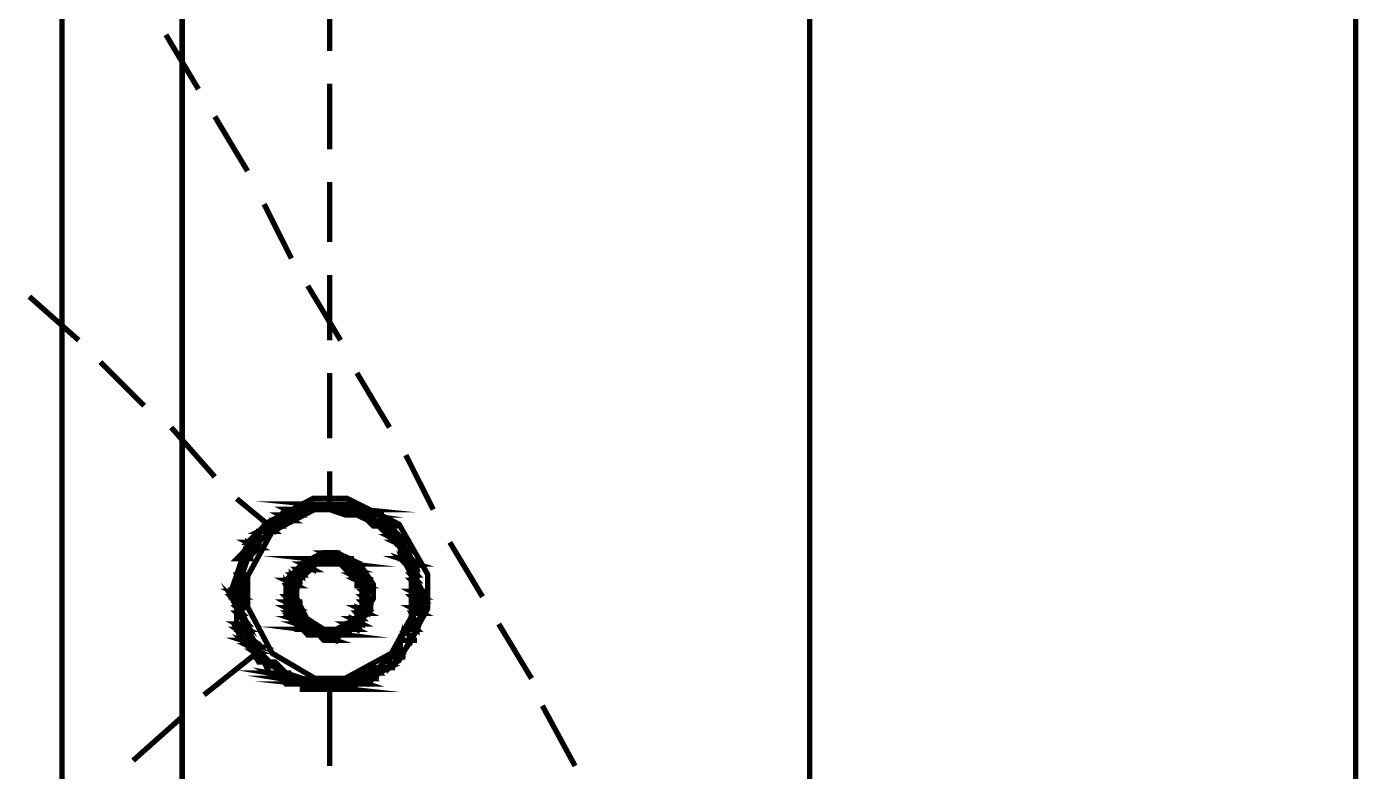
# Model space of a CAD drawing. Extents: x 0 to 210, y 0 to 297.
# Drawn here: x 147.23 to 157.58, y 240.76 to 246.55 of the extents above; entities that cross this region are included whole.
import ezdxf

# ---------------------------------------------------------------- set-up
doc = ezdxf.new("R2010")
doc.units = 0
doc.header["$MEASUREMENT"] = 0
doc.layers.add('C00-00-00-BLACK', color=7, linetype='Continuous')

msp = doc.modelspace()

# ---------------------------------------------------------------- linework, layer by layer
at = {"layer": 'C00-00-00-BLACK', "const_width": 0.0423}
for points in [[(157.557, 197.017), (157.557, 264.626)], [(153.315, 201.213), (153.315, 260.387)], [(147.505, 231.648), (147.505, 251.699)], [(148.439, 232.621), (148.439, 250.722)], [(149.585, 246.356), (149.585, 246.61)], [(148.313, 246.483), (148.566, 246.06)], [(149.585, 245.594), (149.585, 246.102)], [(148.693, 245.848), (148.947, 245.424)], [(149.585, 244.872), (149.585, 245.34)], [(149.076, 245.168), (149.288, 244.745)], [(149.585, 244.11), (149.585, 244.618)], [(149.415, 244.533), (149.67, 244.11)], [(147.252, 244.449), (147.635, 244.11)], [(147.804, 243.94), (148.143, 243.601)], [(149.585, 243.348), (149.585, 243.856)], [(149.797, 243.856), (150.05, 243.433)], [(148.354, 243.433), (148.693, 243.049)], [(150.177, 243.218), (150.39, 242.795)], [(149.585, 242.838), (149.585, 243.091)], [(148.863, 242.879), (149.119, 242.668)], [(150.519, 242.54), (150.773, 242.117)], [(150.899, 241.906), (151.154, 241.482)], [(148.609, 241.355), (149.035, 241.694)], [(149.585, 240.803), (149.585, 241.398)], [(148.058, 240.845), (148.439, 241.184)], [(151.238, 241.271), (151.492, 240.803)]]:
    msp.add_lwpolyline(points, dxfattribs=at)
for points in [[(150.347, 242.16), (150.347, 242.291), (150.124, 242.681), (149.718, 242.882), (149.585, 242.882), (149.458, 242.882), (149.08, 242.681), (148.863, 242.291), (148.863, 242.16), (148.863, 242.026), (149.08, 241.621), (149.458, 241.398), (149.585, 241.398), (149.718, 241.398), (150.124, 241.621), (150.347, 242.026), (150.347, 242.16)], [(149.711, 242.838), (149.415, 242.838), (149.838, 242.795), (149.711, 242.838)], [(149.415, 242.838), (149.838, 242.795), (149.331, 242.795), (149.415, 242.838)], [(149.458, 242.838), (149.711, 242.838), (149.415, 242.838), (149.458, 242.838)], [(149.542, 242.838), (149.67, 242.838), (149.458, 242.838), (149.542, 242.838)], [(149.67, 242.838), (149.458, 242.838), (149.711, 242.838), (149.67, 242.838)], [(150.263, 242.16), (150.263, 242.276), (150.066, 242.623), (149.704, 242.798), (149.585, 242.798), (149.473, 242.798), (149.138, 242.623), (148.947, 242.276), (148.947, 242.16), (148.947, 242.04), (149.138, 241.679), (149.473, 241.482), (149.585, 241.482), (149.704, 241.482), (150.066, 241.679), (150.263, 242.04), (150.263, 242.16)], [(149.204, 242.752), (149.288, 242.71), (149.162, 242.71), (149.204, 242.752)], [(149.331, 242.752), (149.204, 242.752), (149.288, 242.71), (149.331, 242.752)], [(149.246, 242.795), (149.331, 242.752), (149.204, 242.752), (149.246, 242.795)], [(149.458, 242.795), (149.246, 242.795), (149.331, 242.752), (149.458, 242.795)], [(149.288, 242.795), (149.458, 242.795), (149.246, 242.795), (149.288, 242.795)], [(149.838, 242.795), (149.331, 242.795), (149.288, 242.795), (149.838, 242.795)], [(149.838, 242.795), (149.881, 242.795), (149.288, 242.795), (149.838, 242.795)], [(149.838, 242.795), (149.288, 242.795), (149.838, 242.795)], [(149.585, 242.795), (149.288, 242.795), (149.458, 242.795), (149.585, 242.795)], [(149.838, 242.795), (149.585, 242.795), (149.881, 242.752), (149.838, 242.795)], [(149.331, 242.795), (149.838, 242.795), (149.881, 242.795), (149.331, 242.795)], [(149.585, 242.795), (149.881, 242.752), (149.711, 242.752), (149.585, 242.795)], [(149.881, 242.752), (149.711, 242.752), (149.967, 242.752), (149.881, 242.752)], [(149.711, 242.752), (149.967, 242.752), (149.797, 242.752), (149.711, 242.752)], [(149.967, 242.752), (149.838, 242.752), (150.05, 242.668), (149.967, 242.752)], [(149.838, 242.752), (150.05, 242.668), (149.924, 242.668), (149.838, 242.752)], [(149.967, 242.752), (149.797, 242.752), (149.838, 242.752), (149.967, 242.752)], [(149.797, 242.752), (149.967, 242.752), (150.008, 242.752), (149.797, 242.752)], [(149.035, 242.626), (149.035, 242.54), (148.949, 242.54), (149.035, 242.626)], [(149.119, 242.668), (149.162, 242.626), (149.035, 242.626), (149.119, 242.668)], [(149.119, 242.626), (149.162, 242.626), (149.035, 242.626), (149.119, 242.626)], [(149.119, 242.626), (149.035, 242.626), (149.162, 242.626), (149.119, 242.626)], [(149.119, 242.626), (149.035, 242.626), (149.035, 242.54), (149.119, 242.626)], [(149.162, 242.71), (149.204, 242.668), (149.119, 242.668), (149.162, 242.71)], [(149.204, 242.668), (149.119, 242.668), (149.162, 242.626), (149.204, 242.668)], [(149.288, 242.71), (149.162, 242.71), (149.204, 242.668), (149.288, 242.71)], [(149.967, 242.668), (150.134, 242.583), (150.05, 242.583), (149.967, 242.668)], [(150.05, 242.668), (149.967, 242.668), (150.134, 242.583), (150.05, 242.668)], [(150.05, 242.668), (149.924, 242.668), (149.967, 242.668), (150.05, 242.668)], [(149.924, 242.668), (150.05, 242.668), (150.093, 242.668), (149.924, 242.668)], [(150.05, 242.583), (150.134, 242.54), (150.093, 242.54), (150.05, 242.583)], [(148.949, 242.499), (148.949, 242.413), (148.865, 242.413), (148.949, 242.499)], [(148.905, 242.413), (148.905, 242.287), (148.863, 242.287), (148.905, 242.413)], [(149.035, 242.54), (148.949, 242.54), (149.035, 242.499), (149.035, 242.54)], [(148.949, 242.54), (149.035, 242.499), (148.949, 242.499), (148.949, 242.54)], [(150.134, 242.583), (150.05, 242.583), (150.134, 242.54), (150.134, 242.583)], [(150.093, 242.54), (150.177, 242.499), (150.134, 242.499), (150.093, 242.54)], [(150.134, 242.54), (150.093, 242.54), (150.177, 242.499), (150.134, 242.54)], [(150.134, 242.499), (150.22, 242.413), (150.134, 242.413), (150.134, 242.499)], [(149.035, 242.499), (148.949, 242.499), (148.949, 242.413), (149.035, 242.499)], [(149.924, 242.16), (149.924, 242.214), (149.818, 242.374), (149.643, 242.459), (149.585, 242.459), (149.531, 242.459), (149.372, 242.374), (149.288, 242.214), (149.288, 242.16), (149.288, 242.102), (149.372, 241.927), (149.531, 241.821), (149.585, 241.821), (149.643, 241.821), (149.818, 241.927), (149.924, 242.102), (149.924, 242.16)], [(149.542, 242.456), (149.628, 242.413), (149.501, 242.413), (149.542, 242.456)], [(149.628, 242.456), (149.542, 242.456), (149.628, 242.413), (149.628, 242.456)], [(149.542, 242.456), (149.628, 242.456), (149.67, 242.456), (149.542, 242.456)], [(150.134, 242.413), (150.263, 242.372), (150.177, 242.372), (150.134, 242.413)], [(150.177, 242.499), (150.134, 242.499), (150.22, 242.413), (150.177, 242.499)], [(150.177, 242.372), (150.263, 242.287), (150.22, 242.287), (150.177, 242.372)], [(148.863, 242.287), (148.905, 242.16), (148.82, 242.16), (148.863, 242.287)], [(148.949, 242.413), (148.865, 242.413), (148.949, 242.413)], [(148.865, 242.413), (148.949, 242.413), (148.992, 242.413), (148.865, 242.413)], [(148.947, 242.413), (148.905, 242.413), (148.905, 242.287), (148.947, 242.413)], [(149.754, 242.413), (149.415, 242.413), (149.754, 242.372), (149.754, 242.413)], [(149.331, 242.329), (149.374, 242.287), (149.288, 242.287), (149.331, 242.329)], [(149.288, 242.287), (149.331, 242.244), (149.288, 242.244), (149.288, 242.287)], [(149.374, 242.329), (149.331, 242.329), (149.374, 242.287), (149.374, 242.329)], [(149.374, 242.372), (149.458, 242.329), (149.331, 242.329), (149.374, 242.372)], [(149.458, 242.372), (149.374, 242.372), (149.458, 242.329), (149.458, 242.372)], [(149.881, 242.16), (149.881, 242.223), (149.658, 242.413), (149.585, 242.413), (149.52, 242.413), (149.328, 242.223), (149.328, 242.16), (149.328, 242.108), (149.407, 241.949), (149.539, 241.864), (149.585, 241.864), (149.637, 241.864), (149.795, 241.949), (149.881, 242.108), (149.881, 242.16)], [(149.415, 242.329), (149.458, 242.329), (149.331, 242.329), (149.415, 242.329)], [(149.415, 242.329), (149.331, 242.329), (149.458, 242.329), (149.415, 242.329)], [(149.374, 242.329), (149.415, 242.329), (149.331, 242.329), (149.374, 242.329)], [(149.374, 242.329), (149.331, 242.329), (149.415, 242.329), (149.374, 242.329)], [(149.415, 242.413), (149.754, 242.372), (149.374, 242.372), (149.415, 242.413)], [(149.754, 242.372), (149.374, 242.372), (149.754, 242.372)], [(149.374, 242.372), (149.754, 242.372), (149.797, 242.372), (149.374, 242.372)], [(149.542, 242.372), (149.585, 242.372), (149.374, 242.372), (149.542, 242.372)], [(149.542, 242.372), (149.374, 242.372), (149.585, 242.372), (149.542, 242.372)], [(149.458, 242.372), (149.501, 242.372), (149.374, 242.372), (149.458, 242.372)], [(149.458, 242.372), (149.374, 242.372), (149.542, 242.372), (149.458, 242.372)], [(149.458, 242.413), (149.754, 242.413), (149.415, 242.413), (149.458, 242.413)], [(149.501, 242.413), (149.67, 242.413), (149.458, 242.413), (149.501, 242.413)], [(149.711, 242.413), (149.754, 242.413), (149.458, 242.413), (149.711, 242.413)], [(149.711, 242.413), (149.458, 242.413), (149.67, 242.413), (149.711, 242.413)], [(149.711, 242.413), (149.458, 242.413), (149.754, 242.413), (149.711, 242.413)], [(149.628, 242.413), (149.501, 242.413), (149.67, 242.413), (149.628, 242.413)], [(149.797, 242.372), (149.67, 242.372), (149.797, 242.329), (149.797, 242.372)], [(149.754, 242.372), (149.585, 242.372), (149.754, 242.372)], [(149.585, 242.372), (149.754, 242.372), (149.628, 242.372), (149.585, 242.372)], [(149.67, 242.372), (149.797, 242.329), (149.711, 242.329), (149.67, 242.372)], [(149.754, 242.372), (149.628, 242.372), (149.797, 242.372), (149.754, 242.372)], [(149.628, 242.372), (149.797, 242.372), (149.67, 242.372), (149.628, 242.372)], [(149.754, 242.287), (149.838, 242.244), (149.797, 242.244), (149.754, 242.287)], [(149.797, 242.372), (149.67, 242.372), (149.797, 242.372)], [(149.67, 242.372), (149.797, 242.372), (149.838, 242.372), (149.67, 242.372)], [(149.838, 242.329), (149.754, 242.329), (149.838, 242.287), (149.838, 242.329)], [(149.797, 242.329), (149.711, 242.329), (149.838, 242.329), (149.797, 242.329)], [(149.711, 242.329), (149.838, 242.329), (149.754, 242.329), (149.711, 242.329)], [(149.754, 242.329), (149.838, 242.287), (149.754, 242.287), (149.754, 242.329)], [(150.22, 242.413), (150.134, 242.413), (150.263, 242.372), (150.22, 242.413)], [(150.263, 242.372), (150.177, 242.372), (150.263, 242.287), (150.263, 242.372)], [(150.22, 242.287), (150.263, 242.244), (150.22, 242.244), (150.22, 242.287)], [(148.905, 242.287), (148.863, 242.287), (148.905, 242.16), (148.905, 242.287)], [(148.863, 242.287), (148.905, 242.287), (148.947, 242.287), (148.863, 242.287)], [(148.905, 242.287), (148.947, 242.287), (148.863, 242.287), (148.905, 242.287)], [(149.331, 242.244), (149.246, 242.244), (149.331, 242.203), (149.331, 242.244)], [(149.246, 242.203), (149.288, 242.117), (149.246, 242.117), (149.246, 242.203)], [(149.246, 242.244), (149.331, 242.203), (149.246, 242.203), (149.246, 242.244)], [(149.331, 242.244), (149.288, 242.244), (149.246, 242.244), (149.331, 242.244)], [(149.374, 242.287), (149.288, 242.287), (149.331, 242.244), (149.374, 242.287)], [(149.288, 242.287), (149.374, 242.287), (149.415, 242.287), (149.288, 242.287)], [(149.374, 242.287), (149.415, 242.287), (149.288, 242.287), (149.374, 242.287)], [(149.288, 242.244), (149.331, 242.244), (149.374, 242.244), (149.288, 242.244)], [(149.838, 242.287), (149.754, 242.287), (149.838, 242.244), (149.838, 242.287)], [(149.881, 242.244), (149.797, 242.244), (149.881, 242.203), (149.881, 242.244)], [(149.797, 242.244), (149.881, 242.203), (149.797, 242.203), (149.797, 242.244)], [(149.881, 242.244), (149.924, 242.244), (149.797, 242.244), (149.881, 242.244)], [(149.881, 242.244), (149.797, 242.244), (149.838, 242.244), (149.881, 242.244)], [(149.838, 242.203), (149.881, 242.16), (149.838, 242.16), (149.838, 242.203)], [(150.263, 242.287), (150.22, 242.287), (150.263, 242.244), (150.263, 242.287)], [(150.263, 242.244), (150.22, 242.244), (150.304, 242.16), (150.263, 242.244)], [(150.22, 242.244), (150.304, 242.16), (150.22, 242.16), (150.22, 242.244)], [(148.905, 242.16), (148.82, 242.16), (148.905, 242.117), (148.905, 242.16)], [(148.82, 242.117), (148.905, 242.033), (148.863, 242.033), (148.82, 242.117)], [(148.905, 242.117), (148.82, 242.117), (148.905, 242.033), (148.905, 242.117)], [(148.82, 242.16), (148.905, 242.117), (148.82, 242.117), (148.82, 242.16)], [(149.288, 242.117), (149.246, 242.117), (149.288, 242.076), (149.288, 242.117)], [(149.331, 242.203), (149.246, 242.203), (149.288, 242.117), (149.331, 242.203)], [(149.331, 242.203), (149.246, 242.203), (149.331, 242.203)], [(149.246, 242.203), (149.331, 242.203), (149.374, 242.203), (149.246, 242.203)], [(149.246, 242.117), (149.288, 242.076), (149.246, 242.076), (149.246, 242.117)], [(149.246, 242.117), (149.288, 242.117), (149.331, 242.117), (149.246, 242.117)], [(149.288, 242.117), (149.331, 242.117), (149.246, 242.117), (149.288, 242.117)], [(149.881, 242.203), (149.797, 242.203), (149.838, 242.203), (149.881, 242.203)], [(149.797, 242.203), (149.881, 242.203), (149.924, 242.203), (149.797, 242.203)], [(149.881, 242.117), (149.838, 242.117), (149.881, 242.076), (149.881, 242.117)], [(149.881, 242.203), (149.838, 242.203), (149.881, 242.16), (149.881, 242.203)], [(149.881, 242.16), (149.838, 242.16), (149.881, 242.117), (149.881, 242.16)], [(149.838, 242.16), (149.881, 242.117), (149.838, 242.117), (149.838, 242.16)], [(149.838, 242.16), (149.881, 242.16), (149.924, 242.16), (149.838, 242.16)], [(149.881, 242.16), (149.924, 242.16), (149.838, 242.16), (149.881, 242.16)], [(149.838, 242.117), (149.881, 242.076), (149.838, 242.076), (149.838, 242.117)], [(150.304, 242.16), (150.22, 242.16), (150.304, 242.117), (150.304, 242.16)], [(150.304, 242.117), (150.22, 242.117), (150.304, 242.033), (150.304, 242.117)], [(150.22, 242.16), (150.304, 242.117), (150.22, 242.117), (150.22, 242.16)], [(150.22, 242.117), (150.304, 242.033), (150.22, 242.033), (150.22, 242.117)], [(148.905, 242.033), (148.863, 242.033), (148.905, 241.99), (148.905, 242.033)], [(148.863, 242.033), (148.905, 241.99), (148.863, 241.99), (148.863, 242.033)], [(148.863, 241.99), (148.947, 241.906), (148.863, 241.906), (148.863, 241.99)], [(149.331, 242.076), (149.246, 242.076), (149.331, 242.033), (149.331, 242.076)], [(149.331, 242.033), (149.246, 242.033), (149.331, 241.99), (149.331, 242.033)], [(149.331, 241.99), (149.288, 241.99), (149.375, 241.948), (149.331, 241.99)], [(149.246, 242.076), (149.331, 242.033), (149.246, 242.033), (149.246, 242.076)], [(149.331, 242.076), (149.374, 242.076), (149.246, 242.076), (149.331, 242.076)], [(149.331, 242.076), (149.246, 242.076), (149.288, 242.076), (149.331, 242.076)], [(149.246, 242.033), (149.331, 241.99), (149.246, 241.99), (149.246, 242.033)], [(149.881, 242.033), (149.797, 242.033), (149.881, 241.99), (149.881, 242.033)], [(149.797, 242.033), (149.881, 241.99), (149.797, 241.99), (149.797, 242.033)], [(149.881, 242.033), (149.838, 242.033), (149.797, 242.033), (149.881, 242.033)], [(149.797, 241.99), (149.838, 241.948), (149.797, 241.948), (149.797, 241.99)], [(149.881, 242.076), (149.838, 242.076), (149.881, 242.033), (149.881, 242.076)], [(149.838, 242.076), (149.881, 242.033), (149.838, 242.033), (149.838, 242.076)], [(149.881, 242.076), (149.838, 242.076), (149.881, 242.076)], [(149.838, 242.076), (149.881, 242.076), (149.924, 242.076), (149.838, 242.076)], [(149.838, 242.033), (149.881, 242.033), (149.924, 242.033), (149.838, 242.033)], [(150.304, 242.033), (150.22, 242.033), (150.304, 241.99), (150.304, 242.033)], [(150.22, 241.99), (150.263, 241.906), (150.22, 241.906), (150.22, 241.99)], [(150.22, 242.033), (150.304, 241.99), (150.22, 241.99), (150.22, 242.033)], [(148.947, 241.906), (148.863, 241.906), (148.947, 241.864), (148.947, 241.906)], [(148.863, 241.864), (148.989, 241.779), (148.905, 241.779), (148.863, 241.864)], [(148.905, 241.99), (148.863, 241.99), (148.947, 241.906), (148.905, 241.99)], [(148.863, 241.906), (148.947, 241.864), (148.863, 241.864), (148.863, 241.906)], [(149.374, 241.948), (149.288, 241.948), (149.415, 241.906), (149.374, 241.948)], [(149.415, 241.906), (149.331, 241.906), (149.458, 241.864), (149.415, 241.906)], [(149.288, 241.948), (149.415, 241.906), (149.331, 241.906), (149.288, 241.948)], [(149.331, 241.99), (149.246, 241.99), (149.331, 241.99)], [(149.246, 241.99), (149.331, 241.99), (149.288, 241.99), (149.246, 241.99)], [(149.288, 241.99), (149.375, 241.948), (149.288, 241.948), (149.288, 241.99)], [(149.375, 241.948), (149.288, 241.948), (149.375, 241.948)], [(149.288, 241.948), (149.375, 241.948), (149.418, 241.948), (149.288, 241.948)], [(149.331, 241.906), (149.458, 241.864), (149.331, 241.864), (149.331, 241.906)], [(149.331, 241.906), (149.415, 241.906), (149.458, 241.906), (149.331, 241.906)], [(149.415, 241.906), (149.458, 241.906), (149.331, 241.906), (149.415, 241.906)], [(149.797, 241.906), (149.711, 241.906), (149.797, 241.864), (149.797, 241.906)], [(149.711, 241.906), (149.797, 241.864), (149.67, 241.864), (149.711, 241.906)], [(149.838, 241.948), (149.754, 241.948), (149.838, 241.906), (149.838, 241.948)], [(149.754, 241.906), (149.797, 241.906), (149.711, 241.906), (149.754, 241.906)], [(149.754, 241.948), (149.838, 241.906), (149.754, 241.906), (149.754, 241.948)], [(149.797, 241.948), (149.838, 241.948), (149.754, 241.948), (149.797, 241.948)], [(149.838, 241.906), (149.754, 241.906), (149.797, 241.906), (149.838, 241.906)], [(149.881, 241.99), (149.797, 241.99), (149.838, 241.948), (149.881, 241.99)], [(149.838, 241.948), (149.797, 241.948), (149.838, 241.948)], [(150.22, 241.906), (150.263, 241.864), (150.177, 241.864), (150.22, 241.906)], [(150.263, 241.906), (150.22, 241.906), (150.263, 241.864), (150.263, 241.906)], [(150.304, 241.99), (150.22, 241.99), (150.263, 241.906), (150.304, 241.99)], [(148.947, 241.864), (148.863, 241.864), (148.989, 241.779), (148.947, 241.864)], [(148.905, 241.779), (149.032, 241.737), (148.947, 241.737), (148.905, 241.779)], [(149.754, 241.864), (149.374, 241.864), (149.711, 241.821), (149.754, 241.864)], [(149.458, 241.864), (149.328, 241.864), (149.501, 241.864), (149.458, 241.864)], [(149.328, 241.864), (149.501, 241.864), (149.374, 241.864), (149.328, 241.864)], [(149.374, 241.864), (149.711, 241.821), (149.415, 241.821), (149.374, 241.864)], [(149.585, 241.864), (149.628, 241.864), (149.371, 241.864), (149.585, 241.864)], [(149.585, 241.864), (149.371, 241.864), (149.542, 241.864), (149.585, 241.864)], [(149.542, 241.864), (149.585, 241.864), (149.374, 241.864), (149.542, 241.864)], [(149.542, 241.864), (149.374, 241.864), (149.501, 241.864), (149.542, 241.864)], [(149.374, 241.864), (149.503, 241.864), (149.545, 241.864), (149.374, 241.864)], [(149.503, 241.864), (149.545, 241.864), (149.374, 241.864), (149.503, 241.864)], [(149.501, 241.821), (149.628, 241.821), (149.628, 241.779), (149.501, 241.821)], [(149.711, 241.821), (149.415, 241.821), (149.711, 241.821)], [(149.415, 241.821), (149.711, 241.821), (149.754, 241.821), (149.415, 241.821)], [(149.711, 241.821), (149.415, 241.821), (149.67, 241.821), (149.711, 241.821)], [(149.415, 241.821), (149.67, 241.821), (149.458, 241.821), (149.415, 241.821)], [(149.628, 241.779), (149.542, 241.779), (149.501, 241.821), (149.628, 241.779)], [(149.67, 241.821), (149.458, 241.821), (149.628, 241.821), (149.67, 241.821)], [(149.458, 241.821), (149.628, 241.821), (149.501, 241.821), (149.458, 241.821)], [(149.628, 241.864), (149.754, 241.864), (149.585, 241.864), (149.628, 241.864)], [(149.585, 241.864), (149.714, 241.864), (149.757, 241.864), (149.585, 241.864)], [(149.714, 241.864), (149.757, 241.864), (149.585, 241.864), (149.714, 241.864)], [(149.67, 241.864), (149.754, 241.864), (149.625, 241.864), (149.67, 241.864)], [(149.754, 241.864), (149.628, 241.864), (149.754, 241.864)], [(149.797, 241.864), (149.67, 241.864), (149.797, 241.864)], [(149.67, 241.864), (149.797, 241.864), (149.838, 241.864), (149.67, 241.864)], [(149.797, 241.864), (149.67, 241.864), (149.754, 241.864), (149.797, 241.864)], [(150.133, 241.779), (150.133, 241.651), (150.09, 241.651), (150.133, 241.779)], [(150.177, 241.864), (150.22, 241.779), (150.134, 241.779), (150.177, 241.864)], [(150.263, 241.864), (150.177, 241.864), (150.22, 241.779), (150.263, 241.864)], [(148.989, 241.779), (148.905, 241.779), (149.032, 241.737), (148.989, 241.779)], [(148.949, 241.737), (149.035, 241.694), (148.992, 241.694), (148.949, 241.737)], [(149.035, 241.737), (148.949, 241.737), (149.035, 241.694), (149.035, 241.737)], [(149.035, 241.694), (148.989, 241.694), (149.119, 241.61), (149.035, 241.694)], [(148.989, 241.694), (149.119, 241.61), (149.035, 241.61), (148.989, 241.694)], [(149.628, 241.779), (149.67, 241.779), (149.542, 241.779), (149.628, 241.779)], [(150.22, 241.779), (150.133, 241.779), (150.133, 241.651), (150.22, 241.779)], [(150.22, 241.779), (150.134, 241.779), (150.22, 241.779)], [(150.134, 241.779), (150.22, 241.779), (150.263, 241.779), (150.134, 241.779)], [(149.162, 241.61), (149.076, 241.61), (149.246, 241.525), (149.162, 241.61)], [(149.119, 241.61), (149.035, 241.61), (149.162, 241.61), (149.119, 241.61)], [(149.035, 241.61), (149.162, 241.61), (149.076, 241.61), (149.035, 241.61)], [(149.076, 241.61), (149.246, 241.525), (149.119, 241.525), (149.076, 241.61)], [(150.05, 241.651), (150.05, 241.567), (149.967, 241.567), (150.05, 241.651)], [(150.134, 241.651), (150.05, 241.651), (150.05, 241.567), (150.134, 241.651)], [(150.133, 241.651), (150.09, 241.651), (150.133, 241.651)], [(150.09, 241.651), (150.133, 241.651), (150.174, 241.651), (150.09, 241.651)], [(149.246, 241.525), (149.119, 241.525), (149.374, 241.482), (149.246, 241.525)], [(149.119, 241.525), (149.374, 241.482), (149.204, 241.482), (149.119, 241.525)], [(149.246, 241.525), (149.119, 241.525), (149.246, 241.525)], [(149.119, 241.525), (149.246, 241.525), (149.288, 241.525), (149.119, 241.525)], [(149.204, 241.482), (149.458, 241.44), (149.246, 241.44), (149.204, 241.482)], [(149.881, 241.525), (149.924, 241.482), (149.754, 241.482), (149.881, 241.525)], [(149.924, 241.567), (149.967, 241.525), (149.881, 241.525), (149.924, 241.567)], [(149.967, 241.525), (149.881, 241.525), (149.924, 241.482), (149.967, 241.525)], [(150.05, 241.567), (149.924, 241.567), (149.967, 241.525), (150.05, 241.567)], [(150.05, 241.567), (149.967, 241.567), (149.924, 241.567), (150.05, 241.567)], [(149.967, 241.567), (150.05, 241.567), (150.093, 241.567), (149.967, 241.567)], [(149.374, 241.482), (149.204, 241.482), (149.458, 241.44), (149.374, 241.482)], [(149.797, 241.44), (149.374, 241.44), (149.754, 241.398), (149.797, 241.44)], [(149.458, 241.44), (149.246, 241.44), (149.501, 241.44), (149.458, 241.44)], [(149.246, 241.44), (149.501, 241.44), (149.288, 241.44), (149.246, 241.44)], [(149.628, 241.44), (149.67, 241.44), (149.288, 241.44), (149.628, 241.44)], [(149.628, 241.44), (149.288, 241.44), (149.501, 241.44), (149.628, 241.44)], [(149.838, 241.44), (149.288, 241.44), (149.797, 241.44), (149.838, 241.44)], [(149.288, 241.44), (149.797, 241.44), (149.374, 241.44), (149.288, 241.44)], [(149.374, 241.44), (149.754, 241.398), (149.374, 241.398), (149.374, 241.44)], [(149.67, 241.398), (149.501, 241.398), (149.374, 241.398), (149.67, 241.398)], [(149.374, 241.398), (149.754, 241.398), (149.67, 241.398), (149.374, 241.398)], [(149.67, 241.398), (149.711, 241.398), (149.501, 241.398), (149.67, 241.398)], [(149.754, 241.482), (149.881, 241.44), (149.628, 241.44), (149.754, 241.482)], [(149.838, 241.44), (149.881, 241.44), (149.628, 241.44), (149.838, 241.44)], [(149.838, 241.44), (149.628, 241.44), (149.881, 241.44), (149.838, 241.44)], [(149.924, 241.482), (149.754, 241.482), (149.881, 241.44), (149.924, 241.482)], [(149.924, 241.482), (149.754, 241.482), (149.924, 241.482)], [(149.754, 241.482), (149.924, 241.482), (149.967, 241.482), (149.754, 241.482)]]:
    msp.add_lwpolyline(points, close=True, dxfattribs=at)
at = {"layer": 'C00-00-00-BLACK'}
for points in [[(149.204, 242.752), (149.288, 242.71), (149.162, 242.71), (149.204, 242.752)], [(149.246, 242.795), (149.331, 242.752), (149.204, 242.752), (149.246, 242.795)], [(149.331, 242.752), (149.204, 242.752), (149.288, 242.71), (149.331, 242.752)], [(149.288, 242.795), (149.458, 242.795), (149.246, 242.795), (149.288, 242.795)], [(149.458, 242.795), (149.246, 242.795), (149.331, 242.752), (149.458, 242.795)], [(149.838, 242.795), (149.331, 242.795), (149.288, 242.795), (149.838, 242.795)], [(149.838, 242.795), (149.881, 242.795), (149.288, 242.795), (149.838, 242.795)], [(149.838, 242.795), (149.288, 242.795), (149.838, 242.795)], [(149.585, 242.795), (149.288, 242.795), (149.458, 242.795), (149.585, 242.795)], [(149.415, 242.838), (149.838, 242.795), (149.331, 242.795), (149.415, 242.838)], [(149.331, 242.795), (149.838, 242.795), (149.881, 242.795), (149.331, 242.795)], [(149.458, 242.838), (149.711, 242.838), (149.415, 242.838), (149.458, 242.838)], [(149.711, 242.838), (149.415, 242.838), (149.838, 242.795), (149.711, 242.838)], [(149.542, 242.838), (149.67, 242.838), (149.458, 242.838), (149.542, 242.838)], [(149.67, 242.838), (149.458, 242.838), (149.711, 242.838), (149.67, 242.838)], [(149.838, 242.795), (149.585, 242.795), (149.881, 242.752), (149.838, 242.795)], [(149.585, 242.795), (149.881, 242.752), (149.711, 242.752), (149.585, 242.795)], [(149.881, 242.752), (149.711, 242.752), (149.967, 242.752), (149.881, 242.752)], [(149.711, 242.752), (149.967, 242.752), (149.797, 242.752), (149.711, 242.752)], [(149.967, 242.752), (149.797, 242.752), (149.838, 242.752), (149.967, 242.752)], [(149.797, 242.752), (149.967, 242.752), (150.008, 242.752), (149.797, 242.752)], [(149.967, 242.752), (149.838, 242.752), (150.05, 242.668), (149.967, 242.752)], [(149.838, 242.752), (150.05, 242.668), (149.924, 242.668), (149.838, 242.752)], [(149.119, 242.668), (149.162, 242.626), (149.035, 242.626), (149.119, 242.668)], [(149.162, 242.71), (149.204, 242.668), (149.119, 242.668), (149.162, 242.71)], [(149.204, 242.668), (149.119, 242.668), (149.162, 242.626), (149.204, 242.668)], [(149.288, 242.71), (149.162, 242.71), (149.204, 242.668), (149.288, 242.71)], [(150.05, 242.668), (149.924, 242.668), (149.967, 242.668), (150.05, 242.668)], [(149.924, 242.668), (150.05, 242.668), (150.093, 242.668), (149.924, 242.668)], [(150.05, 242.668), (149.967, 242.668), (150.134, 242.583), (150.05, 242.668)], [(149.967, 242.668), (150.134, 242.583), (150.05, 242.583), (149.967, 242.668)], [(149.035, 242.626), (149.035, 242.54), (148.949, 242.54), (149.035, 242.626)], [(149.119, 242.626), (149.162, 242.626), (149.035, 242.626), (149.119, 242.626)], [(149.119, 242.626), (149.035, 242.626), (149.162, 242.626), (149.119, 242.626)], [(149.119, 242.626), (149.035, 242.626), (149.035, 242.54), (149.119, 242.626)], [(150.134, 242.583), (150.05, 242.583), (150.134, 242.54), (150.134, 242.583)], [(150.05, 242.583), (150.134, 242.54), (150.093, 242.54), (150.05, 242.583)], [(148.949, 242.499), (148.949, 242.413), (148.865, 242.413), (148.949, 242.499)], [(149.035, 242.54), (148.949, 242.54), (149.035, 242.499), (149.035, 242.54)], [(148.949, 242.54), (149.035, 242.499), (148.949, 242.499), (148.949, 242.54)], [(149.035, 242.499), (148.949, 242.499), (148.949, 242.413), (149.035, 242.499)], [(149.542, 242.456), (149.628, 242.413), (149.501, 242.413), (149.542, 242.456)], [(149.542, 242.456), (149.628, 242.456), (149.67, 242.456), (149.542, 242.456)], [(149.628, 242.456), (149.542, 242.456), (149.628, 242.413), (149.628, 242.456)], [(150.134, 242.54), (150.093, 242.54), (150.177, 242.499), (150.134, 242.54)], [(150.093, 242.54), (150.177, 242.499), (150.134, 242.499), (150.093, 242.54)], [(150.177, 242.499), (150.134, 242.499), (150.22, 242.413), (150.177, 242.499)], [(150.134, 242.499), (150.22, 242.413), (150.134, 242.413), (150.134, 242.499)], [(148.905, 242.413), (148.905, 242.287), (148.863, 242.287), (148.905, 242.413)], [(148.949, 242.413), (148.865, 242.413), (148.949, 242.413)], [(148.865, 242.413), (148.949, 242.413), (148.992, 242.413), (148.865, 242.413)], [(148.947, 242.413), (148.905, 242.413), (148.905, 242.287), (148.947, 242.413)], [(149.374, 242.372), (149.458, 242.329), (149.331, 242.329), (149.374, 242.372)], [(149.415, 242.413), (149.754, 242.372), (149.374, 242.372), (149.415, 242.413)], [(149.754, 242.372), (149.374, 242.372), (149.754, 242.372)], [(149.374, 242.372), (149.754, 242.372), (149.797, 242.372), (149.374, 242.372)], [(149.542, 242.372), (149.585, 242.372), (149.374, 242.372), (149.542, 242.372)], [(149.542, 242.372), (149.374, 242.372), (149.585, 242.372), (149.542, 242.372)], [(149.458, 242.372), (149.501, 242.372), (149.374, 242.372), (149.458, 242.372)], [(149.458, 242.372), (149.374, 242.372), (149.542, 242.372), (149.458, 242.372)], [(149.458, 242.372), (149.374, 242.372), (149.458, 242.329), (149.458, 242.372)], [(149.458, 242.413), (149.754, 242.413), (149.415, 242.413), (149.458, 242.413)], [(149.754, 242.413), (149.415, 242.413), (149.754, 242.372), (149.754, 242.413)], [(149.501, 242.413), (149.67, 242.413), (149.458, 242.413), (149.501, 242.413)], [(149.711, 242.413), (149.754, 242.413), (149.458, 242.413), (149.711, 242.413)], [(149.711, 242.413), (149.458, 242.413), (149.67, 242.413), (149.711, 242.413)], [(149.711, 242.413), (149.458, 242.413), (149.754, 242.413), (149.711, 242.413)], [(149.628, 242.413), (149.501, 242.413), (149.67, 242.413), (149.628, 242.413)], [(149.754, 242.372), (149.585, 242.372), (149.754, 242.372)], [(149.585, 242.372), (149.754, 242.372), (149.628, 242.372), (149.585, 242.372)], [(149.754, 242.372), (149.628, 242.372), (149.797, 242.372), (149.754, 242.372)], [(149.628, 242.372), (149.797, 242.372), (149.67, 242.372), (149.628, 242.372)], [(149.797, 242.372), (149.67, 242.372), (149.797, 242.372)], [(149.67, 242.372), (149.797, 242.372), (149.838, 242.372), (149.67, 242.372)], [(149.797, 242.372), (149.67, 242.372), (149.797, 242.329), (149.797, 242.372)], [(149.67, 242.372), (149.797, 242.329), (149.711, 242.329), (149.67, 242.372)], [(150.22, 242.413), (150.134, 242.413), (150.263, 242.372), (150.22, 242.413)], [(150.134, 242.413), (150.263, 242.372), (150.177, 242.372), (150.134, 242.413)], [(150.263, 242.372), (150.177, 242.372), (150.263, 242.287), (150.263, 242.372)], [(150.177, 242.372), (150.263, 242.287), (150.22, 242.287), (150.177, 242.372)], [(148.863, 242.287), (148.905, 242.16), (148.82, 242.16), (148.863, 242.287)], [(148.863, 242.287), (148.905, 242.287), (148.947, 242.287), (148.863, 242.287)], [(148.905, 242.287), (148.947, 242.287), (148.863, 242.287), (148.905, 242.287)], [(148.905, 242.287), (148.863, 242.287), (148.905, 242.16), (148.905, 242.287)], [(149.331, 242.244), (149.288, 242.244), (149.246, 242.244), (149.331, 242.244)], [(149.331, 242.244), (149.246, 242.244), (149.331, 242.203), (149.331, 242.244)], [(149.246, 242.244), (149.331, 242.203), (149.246, 242.203), (149.246, 242.244)], [(149.331, 242.329), (149.374, 242.287), (149.288, 242.287), (149.331, 242.329)], [(149.288, 242.287), (149.374, 242.287), (149.415, 242.287), (149.288, 242.287)], [(149.374, 242.287), (149.415, 242.287), (149.288, 242.287), (149.374, 242.287)], [(149.374, 242.287), (149.288, 242.287), (149.331, 242.244), (149.374, 242.287)], [(149.288, 242.287), (149.331, 242.244), (149.288, 242.244), (149.288, 242.287)], [(149.288, 242.244), (149.331, 242.244), (149.374, 242.244), (149.288, 242.244)], [(149.415, 242.329), (149.458, 242.329), (149.331, 242.329), (149.415, 242.329)], [(149.415, 242.329), (149.331, 242.329), (149.458, 242.329), (149.415, 242.329)], [(149.374, 242.329), (149.415, 242.329), (149.331, 242.329), (149.374, 242.329)], [(149.374, 242.329), (149.331, 242.329), (149.415, 242.329), (149.374, 242.329)], [(149.374, 242.329), (149.331, 242.329), (149.374, 242.287), (149.374, 242.329)], [(149.797, 242.329), (149.711, 242.329), (149.838, 242.329), (149.797, 242.329)], [(149.711, 242.329), (149.838, 242.329), (149.754, 242.329), (149.711, 242.329)], [(149.838, 242.329), (149.754, 242.329), (149.838, 242.287), (149.838, 242.329)], [(149.754, 242.329), (149.838, 242.287), (149.754, 242.287), (149.754, 242.329)], [(149.838, 242.287), (149.754, 242.287), (149.838, 242.244), (149.838, 242.287)], [(149.754, 242.287), (149.838, 242.244), (149.797, 242.244), (149.754, 242.287)], [(149.881, 242.244), (149.924, 242.244), (149.797, 242.244), (149.881, 242.244)], [(149.881, 242.244), (149.797, 242.244), (149.838, 242.244), (149.881, 242.244)], [(149.881, 242.244), (149.797, 242.244), (149.881, 242.203), (149.881, 242.244)], [(149.797, 242.244), (149.881, 242.203), (149.797, 242.203), (149.797, 242.244)], [(150.263, 242.287), (150.22, 242.287), (150.263, 242.244), (150.263, 242.287)], [(150.22, 242.287), (150.263, 242.244), (150.22, 242.244), (150.22, 242.287)], [(150.263, 242.244), (150.22, 242.244), (150.304, 242.16), (150.263, 242.244)], [(150.22, 242.244), (150.304, 242.16), (150.22, 242.16), (150.22, 242.244)], [(148.905, 242.16), (148.82, 242.16), (148.905, 242.117), (148.905, 242.16)], [(148.82, 242.16), (148.905, 242.117), (148.82, 242.117), (148.82, 242.16)], [(149.331, 242.203), (149.246, 242.203), (149.331, 242.203)], [(149.246, 242.203), (149.331, 242.203), (149.374, 242.203), (149.246, 242.203)], [(149.331, 242.203), (149.246, 242.203), (149.288, 242.117), (149.331, 242.203)], [(149.246, 242.203), (149.288, 242.117), (149.246, 242.117), (149.246, 242.203)], [(149.881, 242.203), (149.797, 242.203), (149.838, 242.203), (149.881, 242.203)], [(149.797, 242.203), (149.881, 242.203), (149.924, 242.203), (149.797, 242.203)], [(149.881, 242.203), (149.838, 242.203), (149.881, 242.16), (149.881, 242.203)], [(149.838, 242.203), (149.881, 242.16), (149.838, 242.16), (149.838, 242.203)], [(149.838, 242.16), (149.881, 242.16), (149.924, 242.16), (149.838, 242.16)], [(149.881, 242.16), (149.924, 242.16), (149.838, 242.16), (149.881, 242.16)], [(149.881, 242.16), (149.838, 242.16), (149.881, 242.117), (149.881, 242.16)], [(149.838, 242.16), (149.881, 242.117), (149.838, 242.117), (149.838, 242.16)], [(150.304, 242.16), (150.22, 242.16), (150.304, 242.117), (150.304, 242.16)], [(150.22, 242.16), (150.304, 242.117), (150.22, 242.117), (150.22, 242.16)], [(148.905, 242.117), (148.82, 242.117), (148.905, 242.033), (148.905, 242.117)], [(148.82, 242.117), (148.905, 242.033), (148.863, 242.033), (148.82, 242.117)], [(148.905, 242.033), (148.863, 242.033), (148.905, 241.99), (148.905, 242.033)], [(148.863, 242.033), (148.905, 241.99), (148.863, 241.99), (148.863, 242.033)], [(149.246, 242.117), (149.288, 242.117), (149.331, 242.117), (149.246, 242.117)], [(149.288, 242.117), (149.331, 242.117), (149.246, 242.117), (149.288, 242.117)], [(149.288, 242.117), (149.246, 242.117), (149.288, 242.076), (149.288, 242.117)], [(149.246, 242.117), (149.288, 242.076), (149.246, 242.076), (149.246, 242.117)], [(149.331, 242.076), (149.374, 242.076), (149.246, 242.076), (149.331, 242.076)], [(149.331, 242.076), (149.246, 242.076), (149.288, 242.076), (149.331, 242.076)], [(149.331, 242.076), (149.246, 242.076), (149.331, 242.033), (149.331, 242.076)], [(149.246, 242.076), (149.331, 242.033), (149.246, 242.033), (149.246, 242.076)], [(149.331, 242.033), (149.246, 242.033), (149.331, 241.99), (149.331, 242.033)], [(149.246, 242.033), (149.331, 241.99), (149.246, 241.99), (149.246, 242.033)], [(149.881, 242.033), (149.838, 242.033), (149.797, 242.033), (149.881, 242.033)], [(149.881, 242.033), (149.797, 242.033), (149.881, 241.99), (149.881, 242.033)], [(149.797, 242.033), (149.881, 241.99), (149.797, 241.99), (149.797, 242.033)], [(149.881, 242.117), (149.838, 242.117), (149.881, 242.076), (149.881, 242.117)], [(149.838, 242.117), (149.881, 242.076), (149.838, 242.076), (149.838, 242.117)], [(149.881, 242.076), (149.838, 242.076), (149.881, 242.076)], [(149.838, 242.076), (149.881, 242.076), (149.924, 242.076), (149.838, 242.076)], [(149.881, 242.076), (149.838, 242.076), (149.881, 242.033), (149.881, 242.076)], [(149.838, 242.076), (149.881, 242.033), (149.838, 242.033), (149.838, 242.076)], [(149.838, 242.033), (149.881, 242.033), (149.924, 242.033), (149.838, 242.033)], [(150.304, 242.117), (150.22, 242.117), (150.304, 242.033), (150.304, 242.117)], [(150.22, 242.117), (150.304, 242.033), (150.22, 242.033), (150.22, 242.117)], [(150.304, 242.033), (150.22, 242.033), (150.304, 241.99), (150.304, 242.033)], [(150.22, 242.033), (150.304, 241.99), (150.22, 241.99), (150.22, 242.033)], [(148.905, 241.99), (148.863, 241.99), (148.947, 241.906), (148.905, 241.99)], [(148.863, 241.99), (148.947, 241.906), (148.863, 241.906), (148.863, 241.99)], [(149.331, 241.99), (149.246, 241.99), (149.331, 241.99)], [(149.246, 241.99), (149.331, 241.99), (149.288, 241.99), (149.246, 241.99)], [(149.331, 241.99), (149.288, 241.99), (149.375, 241.948), (149.331, 241.99)], [(149.288, 241.99), (149.375, 241.948), (149.288, 241.948), (149.288, 241.99)], [(149.375, 241.948), (149.288, 241.948), (149.375, 241.948)], [(149.288, 241.948), (149.375, 241.948), (149.418, 241.948), (149.288, 241.948)], [(149.374, 241.948), (149.288, 241.948), (149.415, 241.906), (149.374, 241.948)], [(149.288, 241.948), (149.415, 241.906), (149.331, 241.906), (149.288, 241.948)], [(149.797, 241.948), (149.838, 241.948), (149.754, 241.948), (149.797, 241.948)], [(149.838, 241.948), (149.754, 241.948), (149.838, 241.906), (149.838, 241.948)], [(149.754, 241.948), (149.838, 241.906), (149.754, 241.906), (149.754, 241.948)], [(149.881, 241.99), (149.797, 241.99), (149.838, 241.948), (149.881, 241.99)], [(149.797, 241.99), (149.838, 241.948), (149.797, 241.948), (149.797, 241.99)], [(149.838, 241.948), (149.797, 241.948), (149.838, 241.948)], [(150.304, 241.99), (150.22, 241.99), (150.263, 241.906), (150.304, 241.99)], [(150.22, 241.99), (150.263, 241.906), (150.22, 241.906), (150.22, 241.99)], [(148.947, 241.906), (148.863, 241.906), (148.947, 241.864), (148.947, 241.906)], [(148.863, 241.906), (148.947, 241.864), (148.863, 241.864), (148.863, 241.906)], [(148.947, 241.864), (148.863, 241.864), (148.989, 241.779), (148.947, 241.864)], [(148.863, 241.864), (148.989, 241.779), (148.905, 241.779), (148.863, 241.864)], [(149.458, 241.864), (149.328, 241.864), (149.501, 241.864), (149.458, 241.864)], [(149.328, 241.864), (149.501, 241.864), (149.374, 241.864), (149.328, 241.864)], [(149.331, 241.906), (149.415, 241.906), (149.458, 241.906), (149.331, 241.906)], [(149.415, 241.906), (149.458, 241.906), (149.331, 241.906), (149.415, 241.906)], [(149.415, 241.906), (149.331, 241.906), (149.458, 241.864), (149.415, 241.906)], [(149.331, 241.906), (149.458, 241.864), (149.331, 241.864), (149.331, 241.906)], [(149.585, 241.864), (149.628, 241.864), (149.371, 241.864), (149.585, 241.864)], [(149.585, 241.864), (149.371, 241.864), (149.542, 241.864), (149.585, 241.864)], [(149.542, 241.864), (149.585, 241.864), (149.374, 241.864), (149.542, 241.864)], [(149.542, 241.864), (149.374, 241.864), (149.501, 241.864), (149.542, 241.864)], [(149.374, 241.864), (149.503, 241.864), (149.545, 241.864), (149.374, 241.864)], [(149.503, 241.864), (149.545, 241.864), (149.374, 241.864), (149.503, 241.864)], [(149.754, 241.864), (149.374, 241.864), (149.711, 241.821), (149.754, 241.864)], [(149.374, 241.864), (149.711, 241.821), (149.415, 241.821), (149.374, 241.864)], [(149.711, 241.821), (149.415, 241.821), (149.711, 241.821)], [(149.415, 241.821), (149.711, 241.821), (149.754, 241.821), (149.415, 241.821)], [(149.711, 241.821), (149.415, 241.821), (149.67, 241.821), (149.711, 241.821)], [(149.415, 241.821), (149.67, 241.821), (149.458, 241.821), (149.415, 241.821)], [(149.67, 241.821), (149.458, 241.821), (149.628, 241.821), (149.67, 241.821)], [(149.458, 241.821), (149.628, 241.821), (149.501, 241.821), (149.458, 241.821)], [(149.628, 241.779), (149.542, 241.779), (149.501, 241.821), (149.628, 241.779)], [(149.501, 241.821), (149.628, 241.821), (149.628, 241.779), (149.501, 241.821)], [(149.628, 241.864), (149.754, 241.864), (149.585, 241.864), (149.628, 241.864)], [(149.585, 241.864), (149.714, 241.864), (149.757, 241.864), (149.585, 241.864)], [(149.714, 241.864), (149.757, 241.864), (149.585, 241.864), (149.714, 241.864)], [(149.67, 241.864), (149.754, 241.864), (149.625, 241.864), (149.67, 241.864)], [(149.754, 241.864), (149.628, 241.864), (149.754, 241.864)], [(149.711, 241.906), (149.797, 241.864), (149.67, 241.864), (149.711, 241.906)], [(149.797, 241.864), (149.67, 241.864), (149.797, 241.864)], [(149.67, 241.864), (149.797, 241.864), (149.838, 241.864), (149.67, 241.864)], [(149.797, 241.864), (149.67, 241.864), (149.754, 241.864), (149.797, 241.864)], [(149.754, 241.906), (149.797, 241.906), (149.711, 241.906), (149.754, 241.906)], [(149.797, 241.906), (149.711, 241.906), (149.797, 241.864), (149.797, 241.906)], [(149.838, 241.906), (149.754, 241.906), (149.797, 241.906), (149.838, 241.906)], [(150.177, 241.864), (150.22, 241.779), (150.134, 241.779), (150.177, 241.864)], [(150.22, 241.906), (150.263, 241.864), (150.177, 241.864), (150.22, 241.906)], [(150.263, 241.864), (150.177, 241.864), (150.22, 241.779), (150.263, 241.864)], [(150.263, 241.906), (150.22, 241.906), (150.263, 241.864), (150.263, 241.906)], [(148.989, 241.779), (148.905, 241.779), (149.032, 241.737), (148.989, 241.779)], [(148.905, 241.779), (149.032, 241.737), (148.947, 241.737), (148.905, 241.779)], [(149.035, 241.737), (148.949, 241.737), (149.035, 241.694), (149.035, 241.737)], [(148.949, 241.737), (149.035, 241.694), (148.992, 241.694), (148.949, 241.737)], [(149.628, 241.779), (149.67, 241.779), (149.542, 241.779), (149.628, 241.779)], [(150.133, 241.779), (150.133, 241.651), (150.09, 241.651), (150.133, 241.779)], [(150.22, 241.779), (150.133, 241.779), (150.133, 241.651), (150.22, 241.779)], [(150.22, 241.779), (150.134, 241.779), (150.22, 241.779)], [(150.134, 241.779), (150.22, 241.779), (150.263, 241.779), (150.134, 241.779)], [(149.035, 241.694), (148.989, 241.694), (149.119, 241.61), (149.035, 241.694)], [(148.989, 241.694), (149.119, 241.61), (149.035, 241.61), (148.989, 241.694)], [(150.05, 241.651), (150.05, 241.567), (149.967, 241.567), (150.05, 241.651)], [(150.134, 241.651), (150.05, 241.651), (150.05, 241.567), (150.134, 241.651)], [(150.133, 241.651), (150.09, 241.651), (150.133, 241.651)], [(150.09, 241.651), (150.133, 241.651), (150.174, 241.651), (150.09, 241.651)], [(149.119, 241.61), (149.035, 241.61), (149.162, 241.61), (149.119, 241.61)], [(149.035, 241.61), (149.162, 241.61), (149.076, 241.61), (149.035, 241.61)], [(149.162, 241.61), (149.076, 241.61), (149.246, 241.525), (149.162, 241.61)], [(149.076, 241.61), (149.246, 241.525), (149.119, 241.525), (149.076, 241.61)], [(149.246, 241.525), (149.119, 241.525), (149.246, 241.525)], [(149.119, 241.525), (149.246, 241.525), (149.288, 241.525), (149.119, 241.525)], [(149.246, 241.525), (149.119, 241.525), (149.374, 241.482), (149.246, 241.525)], [(149.119, 241.525), (149.374, 241.482), (149.204, 241.482), (149.119, 241.525)], [(149.881, 241.525), (149.924, 241.482), (149.754, 241.482), (149.881, 241.525)], [(149.924, 241.567), (149.967, 241.525), (149.881, 241.525), (149.924, 241.567)], [(149.967, 241.525), (149.881, 241.525), (149.924, 241.482), (149.967, 241.525)], [(150.05, 241.567), (149.967, 241.567), (149.924, 241.567), (150.05, 241.567)], [(150.05, 241.567), (149.924, 241.567), (149.967, 241.525), (150.05, 241.567)], [(149.967, 241.567), (150.05, 241.567), (150.093, 241.567), (149.967, 241.567)], [(149.374, 241.482), (149.204, 241.482), (149.458, 241.44), (149.374, 241.482)], [(149.204, 241.482), (149.458, 241.44), (149.246, 241.44), (149.204, 241.482)], [(149.458, 241.44), (149.246, 241.44), (149.501, 241.44), (149.458, 241.44)], [(149.246, 241.44), (149.501, 241.44), (149.288, 241.44), (149.246, 241.44)], [(149.628, 241.44), (149.67, 241.44), (149.288, 241.44), (149.628, 241.44)], [(149.628, 241.44), (149.288, 241.44), (149.501, 241.44), (149.628, 241.44)], [(149.838, 241.44), (149.288, 241.44), (149.797, 241.44), (149.838, 241.44)], [(149.288, 241.44), (149.797, 241.44), (149.374, 241.44), (149.288, 241.44)], [(149.797, 241.44), (149.374, 241.44), (149.754, 241.398), (149.797, 241.44)], [(149.374, 241.44), (149.754, 241.398), (149.374, 241.398), (149.374, 241.44)], [(149.754, 241.482), (149.881, 241.44), (149.628, 241.44), (149.754, 241.482)], [(149.838, 241.44), (149.881, 241.44), (149.628, 241.44), (149.838, 241.44)], [(149.838, 241.44), (149.628, 241.44), (149.881, 241.44), (149.838, 241.44)], [(149.924, 241.482), (149.754, 241.482), (149.924, 241.482)], [(149.754, 241.482), (149.924, 241.482), (149.967, 241.482), (149.754, 241.482)], [(149.924, 241.482), (149.754, 241.482), (149.881, 241.44), (149.924, 241.482)], [(149.67, 241.398), (149.501, 241.398), (149.374, 241.398), (149.67, 241.398)], [(149.374, 241.398), (149.754, 241.398), (149.67, 241.398), (149.374, 241.398)], [(149.67, 241.398), (149.711, 241.398), (149.501, 241.398), (149.67, 241.398)]]:
    msp.add_lwpolyline(points, close=True, dxfattribs=at)

doc.saveas('drawing.dxf')
